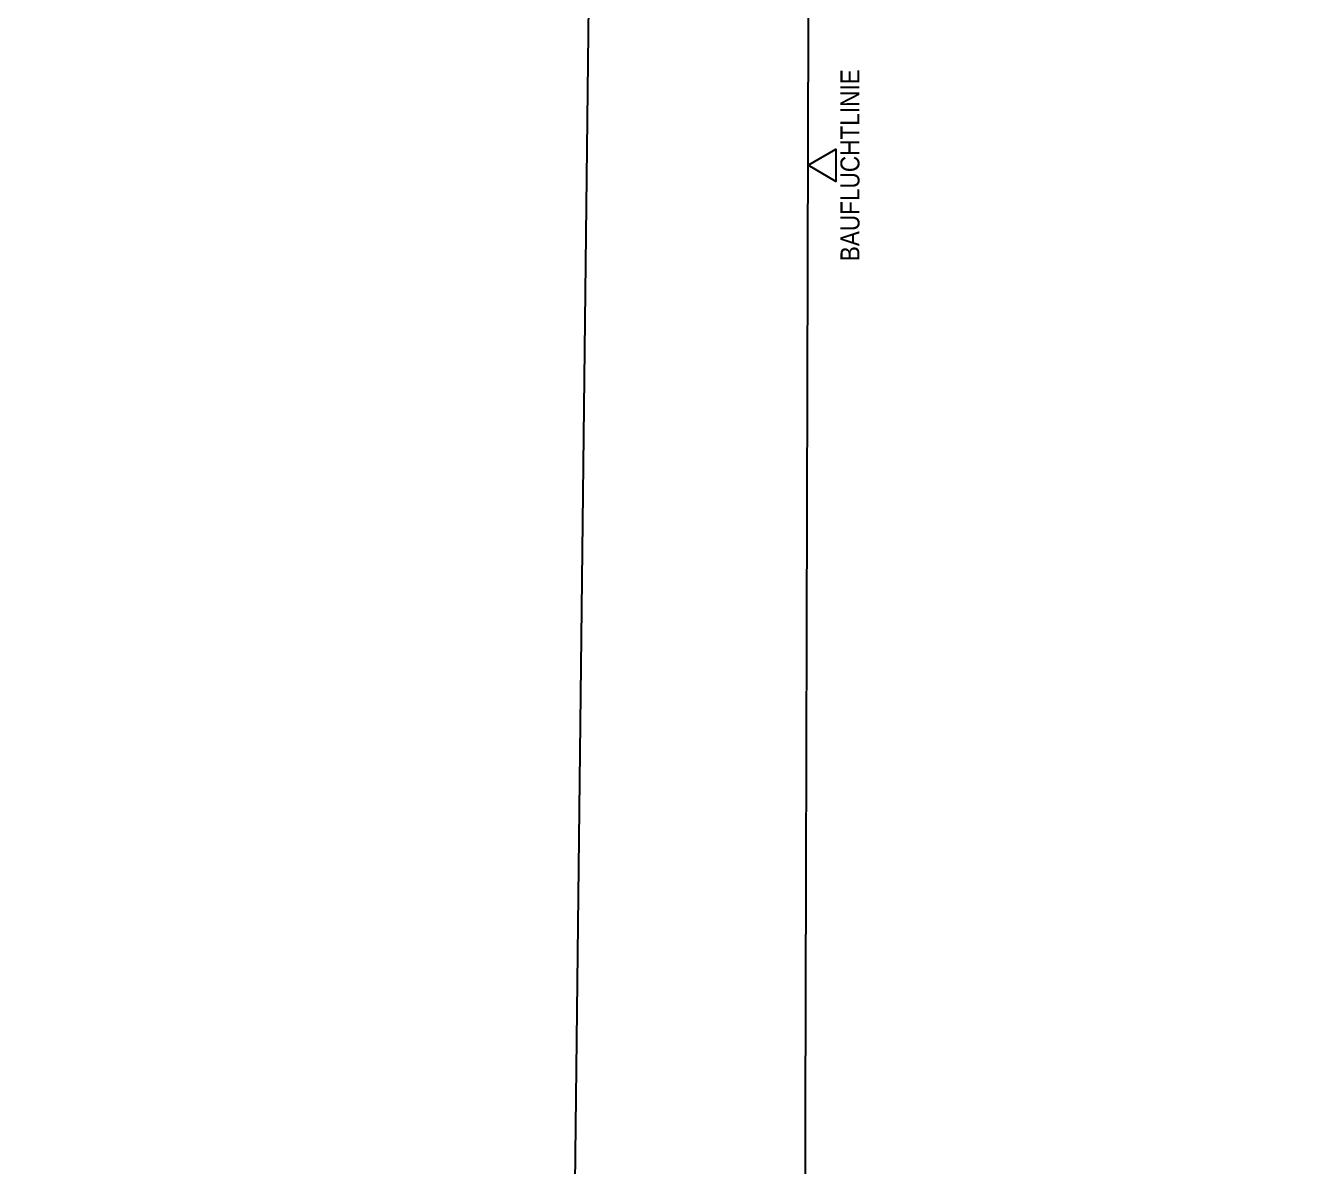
# Model space of a CAD drawing. Header units: millimetres. Extents: x -5498 to 144064, y 340 to 109563.
# Drawn here: x 15183 to 21912, y 48069 to 54066 of the extents above; entities that cross this region are included whole.
import ezdxf
from ezdxf.enums import TextEntityAlignment as Align

# ---------------------------------------------------------------- set-up
doc = ezdxf.new("R2010")
doc.units = ezdxf.units.MM
doc.linetypes.add('STRICHLINIE', pattern=[0.75, 0.5, -0.25])
for name, color, linetype in [('01-BFL-G00-LEG-M0', 251, 'Continuous'), ('02-DIM-G00-LEG-BEHÖRDE', 251, 'Continuous'), ('02-TWB-G00-LEG-M0', 251, 'Continuous')]:
    doc.layers.add(name, color=color, linetype=linetype)
doc.styles.add('ARIAL', font='arial.ttf', dxfattribs={"width": 0.85})

# ---------------------------------------------------------------- blocks, each defined once
blk = doc.blocks.new('01-HK3')
blk.add_lwpolyline([(0, 0), (0.0423, 0.0732), (-0.0423, 0.0732)], close=True)
at = {"color": 0, "style": 'ARIAL', "width": 0.85}
blk.add_attdef('HEIGHT', text='', height=0.05, dxfattribs=at).set_placement((0, 0.35), align=Align.TOP_CENTER)

msp = doc.modelspace()

# ---------------------------------------------------------------- linework, layer by layer
at = {"layer": '01-BFL-G00-LEG-M0', "linetype": 'STRICHLINIE'}
msp.add_lwpolyline([(49416.9, 47161.4), (19277.4, 47161.4), (19303, 56514.4), (19329.6, 61745.6), (49471.2, 61820.5), (49416.9, 56594.6), (49416.9, 47161.4)], close=True, dxfattribs=at)
at = {"layer": '02-TWB-G00-LEG-M0'}
msp.add_lwpolyline([(7149.2, 339.9), (7234.9, 37821.8), (7318.6, 56522.1), (18168.2, 56595.4), (18015.1, 43292.3), (22866.8, 43263.3), (22942.8, 47179.4), (34306.1, 47162.3), (34306.1, 47162.3), (34291.1, 35445.6), (22858, 35484.1), (22901.4, 39602.6), (18002, 39617), (17964.7, 24115)], dxfattribs=at)

# ---------------------------------------------------------------- block references
at = {"layer": '02-DIM-G00-LEG-BEHÖRDE'}
ref = msp.add_blockref('01-HK3', (19294.2, 53331.6), dxfattribs=dict(at, xscale=-2000.000000016161, yscale=2000.000000025193, zscale=1999.999999999999, rotation=270.0013331646776))
ref.add_attrib('HEIGHT', 'BAUFLUCHTLINIE', dxfattribs={"layer": '0', "color": 0, "extrusion": (0, 0, -1), "height": 100, "rotation": 89.99867, "style": 'ARIAL', "text_generation_flag": 4, "width": 0.85}).set_placement((-19594.2, 53331.6), align=Align.BOTTOM_CENTER)

doc.saveas('drawing.dxf')
